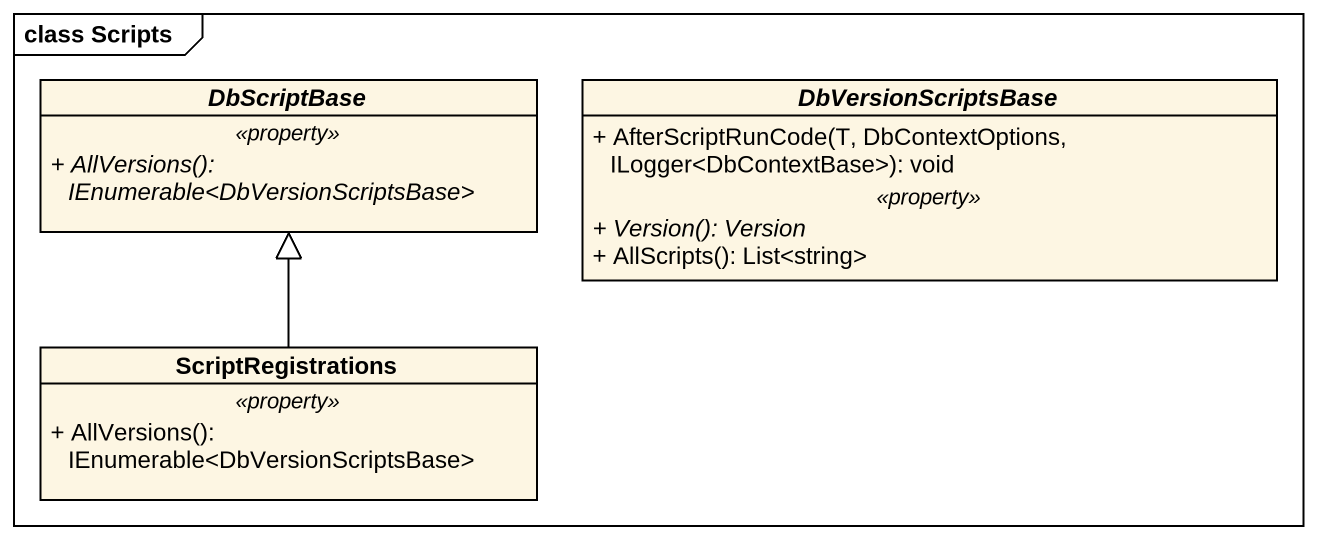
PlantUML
@startuml
mainframe class Scripts
hide circle
hide empty members
skinparam classAttributeIconSize 0
abstract class DbScriptBase {
  .. <<property>> ..
  {abstract} + AllVersions(): IEnumerable<DbVersionScriptsBase>
}
abstract class DbVersionScriptsBase {
  + AfterScriptRunCode(T, DbContextOptions, ILogger<DbContextBase>): void
  .. <<property>> ..
  {abstract} + Version(): Version
  + AllScripts(): List<string>
}
class ScriptRegistrations {
  .. <<property>> ..
  + AllVersions(): IEnumerable<DbVersionScriptsBase>
}
ScriptRegistrations -up-|> DbScriptBase
@enduml
